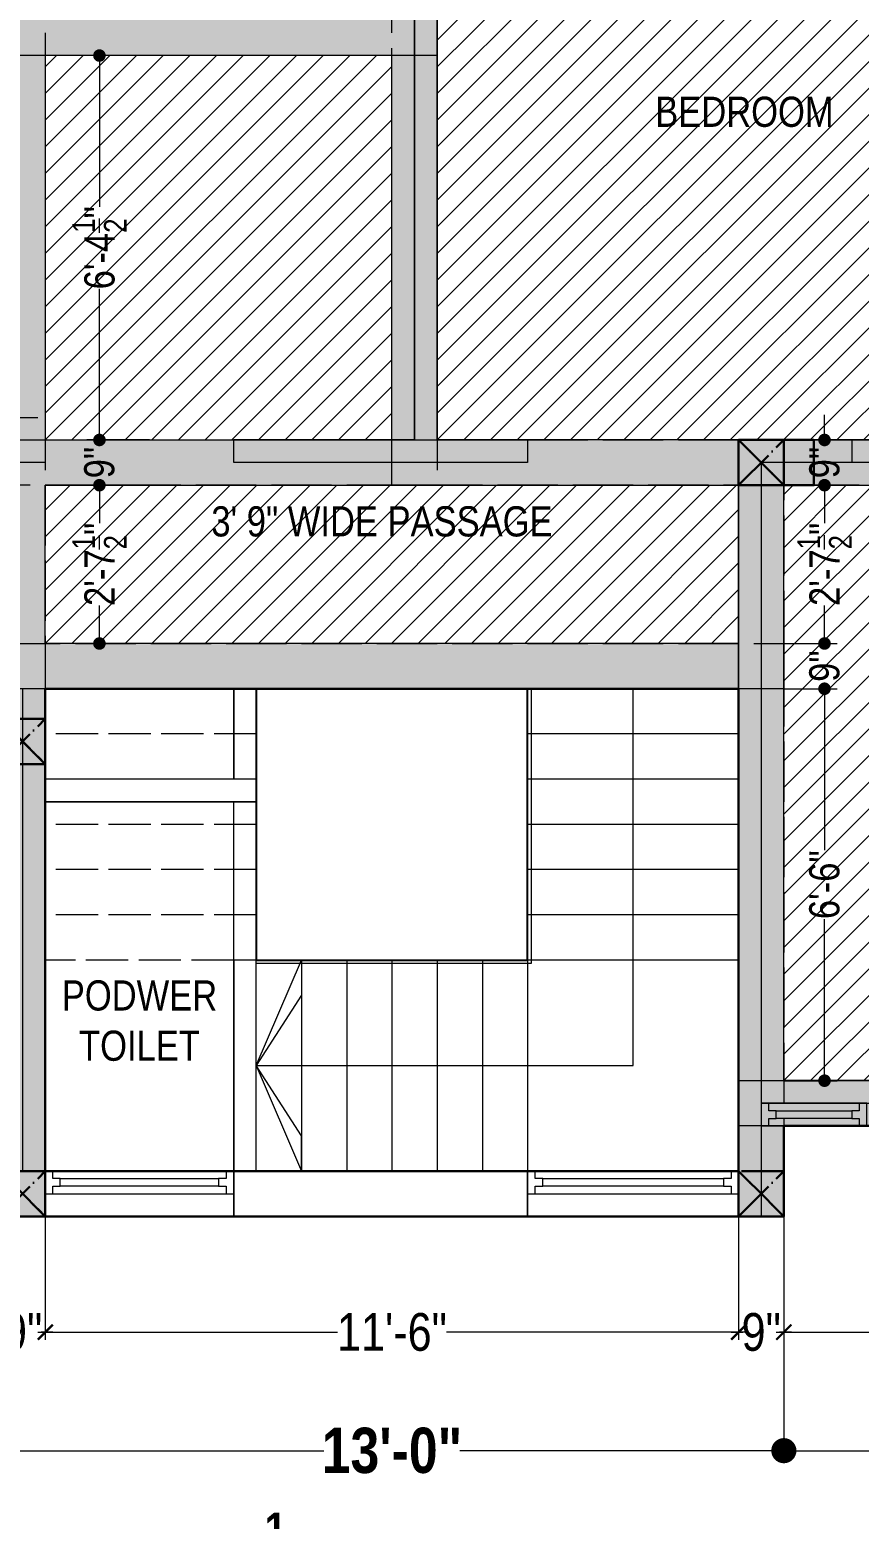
# Model space of a CAD drawing. Header units: millimetres. Extents: x 56222 to 3066687, y -650199 to -121287.
# Drawn here: x 152133.1 to 152298.2, y -174221.9 to -173925.6 of the extents above; entities that cross this region are included whole.
import ezdxf

# ---------------------------------------------------------------- set-up
doc = ezdxf.new("R2010")
doc.units = ezdxf.units.MM
doc.header["$MEASUREMENT"] = 0
doc.header["$PDMODE"] = 35
doc.linetypes.add('ACAD_ISO02W100', pattern=[15, 12, -3])
doc.linetypes.add('ACAD_ISO04W100', pattern=[30, 24, -3, 0, -3])
doc.layers.get('Defpoints').update_dxf_attribs({"color": 220})
for name, color, linetype, lineweight in [('COLUMN', 1, 'Continuous', 30), ('COLUMN ( CENTER MARK )_', 5, 'ACAD_ISO04W100', 30), ('GROUND FLOOR', 7, 'Continuous', 9), ('GROUND FLOOR  ( PLINE )', 251, 'Continuous', 30), ('GROUND FLOOR ( DW_RAIL )', 7, 'Continuous', 9), ('GROUND FLOOR ( STAIR )', 251, 'Continuous', 9), ('XX~SLAB ( BEAM )~ ( DIM )', 7, 'Continuous', 9), ('XX~SLAB ( BEAM )~ ( HATCH )', 1, 'Continuous', 9), ('XX~SLAB ( HATCH )', 7, 'Continuous', 9), ('XX~STR BEAM', 5, 'ACAD_ISO02W100', 9)]:
    doc.layers.add(name, color=color, linetype=linetype, lineweight=lineweight)
doc.layers.add('GROUND FLOOR  ( Text )', color=251, linetype='Continuous')
doc.layers.add('XX~SLAB ( HATCH )~ PLINE', color=251, linetype='Continuous', lineweight=9, plot=False)
doc.layers.add('XX~SLAB ( PLINE )', color=251, linetype='Continuous', plot=False)
doc.styles.add('Cn BT~6', font='swissc.ttf', dxfattribs={"height": 6})
doc.styles.add("Cn_BT_0'-0", font='swissc.ttf')
doc.styles.add('Cn_BT_7½', font='swissc.ttf', dxfattribs={"height": 7.5})
doc.styles.add('Cn_BT_9 ( BOLD )', font='swisscb.ttf', dxfattribs={"height": 9})
doc.dimstyles.new('Cn BT~6', dxfattribs={"dimtxt": 0.18, "dimasz": 2.5, "dimexe": 2.5, "dimexo": 0, "dimgap": 0.09, "dimtad": 0, "dimdec": 3, "dimzin": 3, "dimdsep": 46, "dimlunit": 4, "dimtxsty": 'Cn BT~6', "dimblk": 'DOT', "dimcen": 0.09, "dimdle": 2, "dimclrd": 250, "dimclre": 250, "dimclrt": 5, "dimadec": 0, "dimazin": 0, "dimtfac": 0.75, "dimtdec": 3, "dimtofl": 0, "dimtmove": 0, "dimatfit": 3, "dimfxl": 1, "dimtolj": 1, "dimtzin": 0, "dimlwd": 15, "dimlwe": 15, "dimarcsym": 0})
doc.dimstyles.new('Cn_BT_7½', dxfattribs={"dimtxt": 9, "dimasz": 3, "dimexe": 1.5, "dimexo": 0, "dimgap": 0.09, "dimtad": 0, "dimdec": 3, "dimzin": 3, "dimdsep": 46, "dimlunit": 4, "dimtxsty": 'Cn_BT_7½', "dimblk": 'ARCHTICK', "dimcen": 0.09, "dimdle": 1.5, "dimclrd": 251, "dimclre": 251, "dimclrt": 14, "dimadec": 0, "dimazin": 0, "dimtfac": 0.75, "dimtdec": 3, "dimtofl": 0, "dimtmove": 0, "dimatfit": 3, "dimfxl": 0, "dimtolj": 1, "dimtzin": 0, "dimlwd": 15, "dimlwe": 15, "dimarcsym": 0})
doc.dimstyles.new('Cn_BT_9 ( BOLD )', dxfattribs={"dimtxt": 9, "dimasz": 5, "dimexe": 1.5, "dimexo": 0, "dimgap": 0.09, "dimtad": 0, "dimzin": 3, "dimdsep": 46, "dimlunit": 4, "dimtxsty": 'Cn_BT_9 ( BOLD )', "dimblk": 'DOT', "dimcen": 0.09, "dimdle": 1.5, "dimclrd": 251, "dimclre": 251, "dimclrt": 5, "dimadec": 0, "dimazin": 0, "dimtfac": 0.75, "dimtofl": 0, "dimtmove": 0, "dimatfit": 3, "dimfxl": 0, "dimtolj": 1, "dimtzin": 0, "dimlwd": 15, "dimlwe": 15, "dimarcsym": 0})

# ---------------------------------------------------------------- blocks, each defined once
blk = doc.blocks.new('_ArchTick')
at = {"color": 0, "linetype": 'ByBlock', "const_width": 0.15}
blk.add_lwpolyline([(-0.5, -0.5), (0.5, 0.5)], dxfattribs=at)
blk = doc.blocks.new('*D143')
at = {"layer": 'Defpoints', "color": 0, "lineweight": 0, "transparency": 16777216}
for p in [(152136.21, -174161.68), (152127.21, -174173.68), (152136.21, -174184.73)]:
    blk.add_point(p, dxfattribs=at)
at = {"layer": 'XX~SLAB ( BEAM )~ ( DIM )', "color": 251, "lineweight": 15, "transparency": 16777216}
for p, q in [((152136.21, -174161.68), (152136.21, -174186.23)), ((152127.21, -174173.68), (152127.21, -174186.23)), ((152125.71, -174184.73), (152128.05, -174184.73)), ((152137.71, -174184.73), (152135.36, -174184.73))]:
    blk.add_line(p, q, dxfattribs=at)
at = {"layer": 'XX~SLAB ( BEAM )~ ( DIM )', "color": 251, "lineweight": 15, "transparency": 16777216, "xscale": 3, "yscale": 3, "zscale": 3, "rotation": 180}
blk.add_blockref('_ArchTick', (152127.21, -174184.73), dxfattribs=at)
at = {"layer": 'XX~SLAB ( BEAM )~ ( DIM )', "color": 251, "lineweight": 15, "transparency": 16777216, "xscale": 3, "yscale": 3, "zscale": 3}
blk.add_blockref('_ArchTick', (152136.21, -174184.73), dxfattribs=at)
at = {"layer": 'XX~SLAB ( BEAM )~ ( DIM )', "color": 14, "transparency": 16777216, "insert": (152131.71, -174184.73), "char_height": 7.5, "attachment_point": 5, "style": 'Cn_BT_7½'}
blk.add_mtext('\\A1;9"', dxfattribs=at)
blk = doc.blocks.new('*D142')
at = {"layer": 'Defpoints', "color": 0, "lineweight": 0, "transparency": 16777216}
for p in [(152136.21, -174161.68), (152274.21, -174161.68), (152274.21, -174184.73)]:
    blk.add_point(p, dxfattribs=at)
at = {"layer": 'XX~SLAB ( BEAM )~ ( DIM )', "color": 251, "lineweight": 15, "transparency": 16777216}
for p, q in [((152136.21, -174161.68), (152136.21, -174186.23)), ((152274.21, -174161.68), (152274.21, -174186.23)), ((152134.71, -174184.73), (152194.35, -174184.73)), ((152275.71, -174184.73), (152216.07, -174184.73))]:
    blk.add_line(p, q, dxfattribs=at)
at = {"layer": 'XX~SLAB ( BEAM )~ ( DIM )', "color": 251, "lineweight": 15, "transparency": 16777216, "xscale": 3, "yscale": 3, "zscale": 3, "rotation": 180}
blk.add_blockref('_ArchTick', (152136.21, -174184.73), dxfattribs=at)
at = {"layer": 'XX~SLAB ( BEAM )~ ( DIM )', "color": 251, "lineweight": 15, "transparency": 16777216, "xscale": 3, "yscale": 3, "zscale": 3}
blk.add_blockref('_ArchTick', (152274.21, -174184.73), dxfattribs=at)
at = {"layer": 'XX~SLAB ( BEAM )~ ( DIM )', "color": 14, "transparency": 16777216, "insert": (152205.21, -174184.73), "char_height": 7.5, "attachment_point": 5, "style": 'Cn_BT_7½'}
blk.add_mtext('\\A1;11\'-6"', dxfattribs=at)
blk = doc.blocks.new('*D141')
at = {"layer": 'Defpoints', "color": 0, "lineweight": 0, "transparency": 16777216}
for p in [(152274.21, -174161.68), (152283.21, -174161.68), (152283.21, -174184.73)]:
    blk.add_point(p, dxfattribs=at)
at = {"layer": 'XX~SLAB ( BEAM )~ ( DIM )', "color": 251, "lineweight": 15, "transparency": 16777216}
for p, q in [((152274.21, -174161.68), (152274.21, -174186.23)), ((152283.21, -174161.68), (152283.21, -174186.23)), ((152272.71, -174184.73), (152275.05, -174184.73)), ((152284.71, -174184.73), (152282.36, -174184.73))]:
    blk.add_line(p, q, dxfattribs=at)
at = {"layer": 'XX~SLAB ( BEAM )~ ( DIM )', "color": 251, "lineweight": 15, "transparency": 16777216, "xscale": 3, "yscale": 3, "zscale": 3, "rotation": 180}
blk.add_blockref('_ArchTick', (152274.21, -174184.73), dxfattribs=at)
at = {"layer": 'XX~SLAB ( BEAM )~ ( DIM )', "color": 251, "lineweight": 15, "transparency": 16777216, "xscale": 3, "yscale": 3, "zscale": 3}
blk.add_blockref('_ArchTick', (152283.21, -174184.73), dxfattribs=at)
at = {"layer": 'XX~SLAB ( BEAM )~ ( DIM )', "color": 14, "transparency": 16777216, "insert": (152278.71, -174184.73), "char_height": 7.5, "attachment_point": 5, "style": 'Cn_BT_7½'}
blk.add_mtext('\\A1;9"', dxfattribs=at)
blk = doc.blocks.new('*D140')
at = {"layer": 'Defpoints', "color": 0, "lineweight": 0, "transparency": 16777216}
for p in [(152283.21, -174161.68), (152364.21, -174161.68), (152364.21, -174184.73)]:
    blk.add_point(p, dxfattribs=at)
at = {"layer": 'XX~SLAB ( BEAM )~ ( DIM )', "color": 251, "lineweight": 15, "transparency": 16777216}
for p, q in [((152283.21, -174161.68), (152283.21, -174186.23)), ((152364.21, -174161.68), (152364.21, -174186.23)), ((152281.71, -174184.73), (152315.19, -174184.73)), ((152365.71, -174184.73), (152332.22, -174184.73))]:
    blk.add_line(p, q, dxfattribs=at)
at = {"layer": 'XX~SLAB ( BEAM )~ ( DIM )', "color": 251, "lineweight": 15, "transparency": 16777216, "xscale": 3, "yscale": 3, "zscale": 3, "rotation": 180}
blk.add_blockref('_ArchTick', (152283.21, -174184.73), dxfattribs=at)
at = {"layer": 'XX~SLAB ( BEAM )~ ( DIM )', "color": 251, "lineweight": 15, "transparency": 16777216, "xscale": 3, "yscale": 3, "zscale": 3}
blk.add_blockref('_ArchTick', (152364.21, -174184.73), dxfattribs=at)
at = {"layer": 'XX~SLAB ( BEAM )~ ( DIM )', "color": 14, "transparency": 16777216, "insert": (152323.71, -174184.73), "char_height": 7.5, "attachment_point": 5, "style": 'Cn_BT_7½'}
blk.add_mtext('\\A1;6\'-9"', dxfattribs=at)
blk = doc.blocks.new('_Dot')
at = {"color": 0, "linetype": 'ByBlock', "lineweight": -2}
blk.add_line((-0.5, 0), (-1, 0), dxfattribs=at)
at = {"color": 0, "linetype": 'ByBlock', "const_width": 0.5}
blk.add_lwpolyline([(-0.25, 0, 1), (0.25, 0, 1)], format="xyb", close=True, dxfattribs=at)
blk = doc.blocks.new('*D138')
at = {"layer": 'Defpoints', "color": 0, "lineweight": 0, "transparency": 16777216}
for p in [(152283.21, -174056.68), (152291.3, -174056.68), (152283.21, -174134.68)]:
    blk.add_point(p, dxfattribs=at)
at = {"layer": 'XX~SLAB ( BEAM )~ ( DIM )', "color": 250, "lineweight": 15, "transparency": 16777216}
for p, q in [((152283.21, -174056.68), (152293.8, -174056.68)), ((152291.3, -174059.18), (152291.3, -174088.84)), ((152291.3, -174132.18), (152291.3, -174102.51)), ((152283.21, -174134.68), (152293.8, -174134.68))]:
    blk.add_line(p, q, dxfattribs=at)
at = {"layer": 'XX~SLAB ( BEAM )~ ( DIM )', "color": 250, "lineweight": 15, "transparency": 16777216, "xscale": 2.5, "yscale": 2.5, "zscale": 2.5}
for p, rotation in [((152291.3, -174056.68), 90), ((152291.3, -174134.68), 270)]:
    blk.add_blockref('_Dot', p, dxfattribs=dict(at, rotation=rotation))
at = {"layer": 'XX~SLAB ( BEAM )~ ( DIM )', "color": 5, "transparency": 16777216, "insert": (152291.3, -174095.68), "char_height": 6, "attachment_point": 5, "rotation": 90, "style": 'Cn BT~6'}
blk.add_mtext('\\A1;6\'-6"', dxfattribs=at)
blk = doc.blocks.new('*D137')
at = {"layer": 'Defpoints', "color": 0, "lineweight": 0, "transparency": 16777216}
for p in [(152283.21, -174047.68), (152291.3, -174047.68), (152283.21, -174056.68)]:
    blk.add_point(p, dxfattribs=at)
at = {"layer": 'XX~SLAB ( BEAM )~ ( DIM )', "color": 250, "lineweight": 15, "transparency": 16777216}
for p, q in [((152291.3, -174045.18), (152291.3, -174042.68)), ((152283.21, -174047.68), (152293.8, -174047.68)), ((152283.21, -174056.68), (152293.8, -174056.68)), ((152291.3, -174059.18), (152291.3, -174061.68))]:
    blk.add_line(p, q, dxfattribs=at)
at = {"layer": 'XX~SLAB ( BEAM )~ ( DIM )', "color": 250, "lineweight": 15, "transparency": 16777216, "xscale": 2.5, "yscale": 2.5, "zscale": 2.5}
for p, rotation in [((152291.3, -174047.68), 270), ((152291.3, -174056.68), 90)]:
    blk.add_blockref('_Dot', p, dxfattribs=dict(at, rotation=rotation))
at = {"layer": 'XX~SLAB ( BEAM )~ ( DIM )', "color": 5, "transparency": 16777216, "insert": (152291.3, -174052.18), "char_height": 6, "attachment_point": 5, "rotation": 90, "style": 'Cn BT~6'}
blk.add_mtext('\\A1;9"', dxfattribs=at)
blk = doc.blocks.new('*D136')
at = {"layer": 'Defpoints', "color": 0, "lineweight": 0, "transparency": 16777216}
for p in [(152289.21, -174016.18), (152291.3, -174016.18), (152283.21, -174047.68)]:
    blk.add_point(p, dxfattribs=at)
at = {"layer": 'XX~SLAB ( BEAM )~ ( DIM )', "color": 250, "lineweight": 15, "transparency": 16777216}
for p, q in [((152289.21, -174016.18), (152293.8, -174016.18)), ((152291.3, -174018.68), (152291.3, -174023.76)), ((152291.3, -174045.18), (152291.3, -174040.09)), ((152283.21, -174047.68), (152293.8, -174047.68))]:
    blk.add_line(p, q, dxfattribs=at)
at = {"layer": 'XX~SLAB ( BEAM )~ ( DIM )', "color": 250, "lineweight": 15, "transparency": 16777216, "xscale": 2.5, "yscale": 2.5, "zscale": 2.5}
for p, rotation in [((152291.3, -174016.18), 90), ((152291.3, -174047.68), 270)]:
    blk.add_blockref('_Dot', p, dxfattribs=dict(at, rotation=rotation))
at = {"layer": 'XX~SLAB ( BEAM )~ ( DIM )', "color": 5, "transparency": 16777216, "insert": (152291.3, -174031.93), "char_height": 6, "attachment_point": 5, "rotation": 90, "style": 'Cn BT~6'}
blk.add_mtext('\\A1;2\'-7{\\H0.75x;\\S1/2;}"', dxfattribs=at)
blk = doc.blocks.new('*D135')
at = {"layer": 'Defpoints', "color": 0, "lineweight": 0, "transparency": 16777216}
for p in [(152289.21, -174007.18), (152291.3, -174007.18), (152289.21, -174016.18)]:
    blk.add_point(p, dxfattribs=at)
at = {"layer": 'XX~SLAB ( BEAM )~ ( DIM )', "color": 250, "lineweight": 15, "transparency": 16777216}
for p, q in [((152291.3, -174004.68), (152291.3, -174002.18)), ((152289.21, -174007.18), (152293.8, -174007.18)), ((152289.21, -174016.18), (152293.8, -174016.18)), ((152291.3, -174018.68), (152291.3, -174021.18))]:
    blk.add_line(p, q, dxfattribs=at)
at = {"layer": 'XX~SLAB ( BEAM )~ ( DIM )', "color": 250, "lineweight": 15, "transparency": 16777216, "xscale": 2.5, "yscale": 2.5, "zscale": 2.5}
for p, rotation in [((152291.3, -174007.18), 270), ((152291.3, -174016.18), 90)]:
    blk.add_blockref('_Dot', p, dxfattribs=dict(at, rotation=rotation))
at = {"layer": 'XX~SLAB ( BEAM )~ ( DIM )', "color": 5, "transparency": 16777216, "insert": (152291.3, -174011.68), "char_height": 6, "attachment_point": 5, "rotation": 90, "style": 'Cn BT~6'}
blk.add_mtext('\\A1;9"', dxfattribs=at)
blk = doc.blocks.new('*D134')
at = {"layer": 'Defpoints', "color": 0, "lineweight": 0, "transparency": 16777216}
for p in [(152156.96, -173930.68), (152146.99, -174007.18), (152156.96, -174007.18)]:
    blk.add_point(p, dxfattribs=at)
at = {"layer": 'XX~SLAB ( BEAM )~ ( DIM )', "color": 250, "lineweight": 15, "transparency": 16777216}
for p, q in [((152156.96, -173930.68), (152144.49, -173930.68)), ((152146.99, -173933.18), (152146.99, -173960.76)), ((152146.99, -174004.68), (152146.99, -173977.1)), ((152156.96, -174007.18), (152144.49, -174007.18))]:
    blk.add_line(p, q, dxfattribs=at)
at = {"layer": 'XX~SLAB ( BEAM )~ ( DIM )', "color": 250, "lineweight": 15, "transparency": 16777216, "xscale": 2.5, "yscale": 2.5, "zscale": 2.5}
for p, rotation in [((152146.99, -173930.68), 90), ((152146.99, -174007.18), 270)]:
    blk.add_blockref('_Dot', p, dxfattribs=dict(at, rotation=rotation))
at = {"layer": 'XX~SLAB ( BEAM )~ ( DIM )', "color": 5, "transparency": 16777216, "insert": (152146.99, -173968.93), "char_height": 6, "attachment_point": 5, "rotation": 90, "style": 'Cn BT~6'}
blk.add_mtext('\\A1;6\'-4{\\H0.75x;\\S1/2;}"', dxfattribs=at)
blk = doc.blocks.new('*D133')
at = {"layer": 'Defpoints', "color": 0, "lineweight": 0, "transparency": 16777216}
for p in [(152156.96, -174007.18), (152146.99, -174016.18), (152156.96, -174016.18)]:
    blk.add_point(p, dxfattribs=at)
at = {"layer": 'XX~SLAB ( BEAM )~ ( DIM )', "color": 250, "lineweight": 15, "transparency": 16777216}
for p, q in [((152146.99, -174004.68), (152146.99, -174002.18)), ((152156.96, -174007.18), (152144.49, -174007.18)), ((152156.96, -174016.18), (152144.49, -174016.18)), ((152146.99, -174018.68), (152146.99, -174021.18))]:
    blk.add_line(p, q, dxfattribs=at)
at = {"layer": 'XX~SLAB ( BEAM )~ ( DIM )', "color": 250, "lineweight": 15, "transparency": 16777216, "xscale": 2.5, "yscale": 2.5, "zscale": 2.5}
for p, rotation in [((152146.99, -174007.18), 270), ((152146.99, -174016.18), 90)]:
    blk.add_blockref('_Dot', p, dxfattribs=dict(at, rotation=rotation))
at = {"layer": 'XX~SLAB ( BEAM )~ ( DIM )', "color": 5, "transparency": 16777216, "insert": (152146.99, -174011.68), "char_height": 6, "attachment_point": 5, "rotation": 90, "style": 'Cn BT~6'}
blk.add_mtext('\\A1;9"', dxfattribs=at)
blk = doc.blocks.new('*D132')
at = {"layer": 'Defpoints', "color": 0, "lineweight": 0, "transparency": 16777216}
for p in [(152156.96, -174016.18), (152146.99, -174047.68), (152156.96, -174047.68)]:
    blk.add_point(p, dxfattribs=at)
at = {"layer": 'XX~SLAB ( BEAM )~ ( DIM )', "color": 250, "lineweight": 15, "transparency": 16777216}
for p, q in [((152156.96, -174016.18), (152144.49, -174016.18)), ((152146.99, -174018.68), (152146.99, -174023.76)), ((152146.99, -174045.18), (152146.99, -174040.09)), ((152156.96, -174047.68), (152144.49, -174047.68))]:
    blk.add_line(p, q, dxfattribs=at)
at = {"layer": 'XX~SLAB ( BEAM )~ ( DIM )', "color": 250, "lineweight": 15, "transparency": 16777216, "xscale": 2.5, "yscale": 2.5, "zscale": 2.5}
for p, rotation in [((152146.99, -174016.18), 90), ((152146.99, -174047.68), 270)]:
    blk.add_blockref('_Dot', p, dxfattribs=dict(at, rotation=rotation))
at = {"layer": 'XX~SLAB ( BEAM )~ ( DIM )', "color": 5, "transparency": 16777216, "insert": (152146.99, -174031.93), "char_height": 6, "attachment_point": 5, "rotation": 90, "style": 'Cn BT~6'}
blk.add_mtext('\\A1;2\'-7{\\H0.75x;\\S1/2;}"', dxfattribs=at)
blk = doc.blocks.new('*D119')
at = {"layer": 'Defpoints', "color": 0, "lineweight": 0, "transparency": 16777216}
for p in [(152283.21, -174161.68), (152127.21, -174173.68), (152283.21, -174208.31)]:
    blk.add_point(p, dxfattribs=at)
at = {"layer": 'XX~SLAB ( BEAM )~ ( DIM )', "color": 251, "lineweight": 15, "transparency": 16777216}
for p, q in [((152283.21, -174161.68), (152283.21, -174209.81)), ((152127.21, -174173.68), (152127.21, -174209.81)), ((152132.21, -174208.31), (152191.67, -174208.31)), ((152278.21, -174208.31), (152218.75, -174208.31))]:
    blk.add_line(p, q, dxfattribs=at)
at = {"layer": 'XX~SLAB ( BEAM )~ ( DIM )', "color": 251, "lineweight": 15, "transparency": 16777216, "xscale": 5, "yscale": 5, "zscale": 5, "rotation": 180}
blk.add_blockref('_Dot', (152127.21, -174208.31), dxfattribs=at)
at = {"layer": 'XX~SLAB ( BEAM )~ ( DIM )', "color": 251, "lineweight": 15, "transparency": 16777216, "xscale": 5, "yscale": 5, "zscale": 5}
blk.add_blockref('_Dot', (152283.21, -174208.31), dxfattribs=at)
at = {"layer": 'XX~SLAB ( BEAM )~ ( DIM )', "color": 5, "transparency": 16777216, "insert": (152205.21, -174208.31), "char_height": 9, "attachment_point": 5, "style": 'Cn_BT_9 ( BOLD )'}
blk.add_mtext('\\A1;13\'-0"', dxfattribs=at)
blk = doc.blocks.new('*D118')
at = {"layer": 'Defpoints', "color": 0, "lineweight": 0, "transparency": 16777216}
for p in [(152283.21, -174161.68), (152364.21, -174161.68), (152364.21, -174208.31)]:
    blk.add_point(p, dxfattribs=at)
at = {"layer": 'XX~SLAB ( BEAM )~ ( DIM )', "color": 251, "lineweight": 15, "transparency": 16777216}
for p, q in [((152283.21, -174161.68), (152283.21, -174209.81)), ((152364.21, -174161.68), (152364.21, -174209.81)), ((152288.21, -174208.31), (152313.15, -174208.31)), ((152359.21, -174208.31), (152334.26, -174208.31))]:
    blk.add_line(p, q, dxfattribs=at)
at = {"layer": 'XX~SLAB ( BEAM )~ ( DIM )', "color": 251, "lineweight": 15, "transparency": 16777216, "xscale": 5, "yscale": 5, "zscale": 5, "rotation": 180}
blk.add_blockref('_Dot', (152283.21, -174208.31), dxfattribs=at)
at = {"layer": 'XX~SLAB ( BEAM )~ ( DIM )', "color": 251, "lineweight": 15, "transparency": 16777216, "xscale": 5, "yscale": 5, "zscale": 5}
blk.add_blockref('_Dot', (152364.21, -174208.31), dxfattribs=at)
at = {"layer": 'XX~SLAB ( BEAM )~ ( DIM )', "color": 5, "transparency": 16777216, "insert": (152323.71, -174208.31), "char_height": 9, "attachment_point": 5, "style": 'Cn_BT_9 ( BOLD )'}
blk.add_mtext('\\A1;6\'-9"', dxfattribs=at)
blk = doc.blocks.new('*D116')
at = {"layer": 'Defpoints', "color": 0, "lineweight": 0, "transparency": 16777216}
for p in [(151972.71, -174173.68), (152373.21, -174173.68), (152373.21, -174228.73)]:
    blk.add_point(p, dxfattribs=at)
at = {"layer": 'XX~SLAB ( BEAM )~ ( DIM )', "color": 251, "lineweight": 15, "transparency": 16777216}
for p, q in [((151972.71, -174173.68), (151972.71, -174230.23)), ((152373.21, -174173.68), (152373.21, -174230.23)), ((151977.71, -174228.73), (152157.32, -174228.73)), ((152368.21, -174228.73), (152188.6, -174228.73))]:
    blk.add_line(p, q, dxfattribs=at)
at = {"layer": 'XX~SLAB ( BEAM )~ ( DIM )', "color": 251, "lineweight": 15, "transparency": 16777216, "xscale": 5, "yscale": 5, "zscale": 5, "rotation": 180}
blk.add_blockref('_Dot', (151972.71, -174228.73), dxfattribs=at)
at = {"layer": 'XX~SLAB ( BEAM )~ ( DIM )', "color": 251, "lineweight": 15, "transparency": 16777216, "xscale": 5, "yscale": 5, "zscale": 5}
blk.add_blockref('_Dot', (152373.21, -174228.73), dxfattribs=at)
at = {"layer": 'XX~SLAB ( BEAM )~ ( DIM )', "color": 5, "transparency": 16777216, "insert": (152172.96, -174228.73), "char_height": 9, "attachment_point": 5, "style": 'Cn_BT_9 ( BOLD )'}
blk.add_mtext('\\A1;33\'-4{\\H0.75x;\\S1/2;}"', dxfattribs=at)
blk = doc.blocks.new('*D115')
at = {"layer": 'Defpoints', "color": 0, "lineweight": 0, "transparency": 16777216}
for p in [(151968.21, -174173.68), (152373.21, -174173.68), (152373.21, -174251.4)]:
    blk.add_point(p, dxfattribs=at)
at = {"layer": 'XX~SLAB ( BEAM )~ ( DIM )', "color": 251, "lineweight": 15, "transparency": 16777216}
for p, q in [((151968.21, -174173.68), (151968.21, -174252.9)), ((152373.21, -174173.68), (152373.21, -174252.9)), ((151973.21, -174251.4), (152157.14, -174251.4)), ((152368.21, -174251.4), (152184.28, -174251.4))]:
    blk.add_line(p, q, dxfattribs=at)
at = {"layer": 'XX~SLAB ( BEAM )~ ( DIM )', "color": 251, "lineweight": 15, "transparency": 16777216, "xscale": 5, "yscale": 5, "zscale": 5, "rotation": 180}
blk.add_blockref('_Dot', (151968.21, -174251.4), dxfattribs=at)
at = {"layer": 'XX~SLAB ( BEAM )~ ( DIM )', "color": 251, "lineweight": 15, "transparency": 16777216, "xscale": 5, "yscale": 5, "zscale": 5}
blk.add_blockref('_Dot', (152373.21, -174251.4), dxfattribs=at)
at = {"layer": 'XX~SLAB ( BEAM )~ ( DIM )', "color": 5, "transparency": 16777216, "insert": (152170.71, -174251.4), "char_height": 9, "attachment_point": 5, "style": 'Cn_BT_9 ( BOLD )'}
blk.add_mtext('\\A1;33\'-9"', dxfattribs=at)

msp = doc.modelspace()

# ---------------------------------------------------------------- hatches: boundary and pattern name
at = {"layer": 'XX~SLAB ( BEAM )~ ( HATCH )'}
h = msp.add_hatch(dxfattribs=at)
h.set_pattern_fill('AR-CONC', color=256, style=0)
h.set_pattern_definition([(50, (151968.207, -174173.6764), (7.1726, -0.62752), [0.75, -8.25]), (355, (151968.207, -174173.676), (-1.38751, 7.52192), [0.6, -6.6]), (100.4514, (151968.805, -174173.7287), (5.78509, 6.8944), [0.6374, -7.01142]), (46.1842, (151968.207, -174171.676), (10.67241, -1.65519), [1.125, -12.375]), (96.6356, (151969.096, -174171.814), (9.34663, 9.74118), [0.9561, -10.51713]), (351.1842, (151968.207, -174171.676), (9.34662, 9.74119), [0.9, -9.9]), (21, (151969.207, -174172.1764), (5.96907, -4.02619), [0.75, -8.25]), (326, (151969.207, -174172.176), (2.43315, 7.2515), [0.6, -6.6]), (71.4514, (151969.7045, -174172.512), (8.40223, 3.225305), [0.6374, -7.01142]), (37.5, (151968.207, -174173.6764), (0.121599, 3.328939), [0, -6.52, 0, -6.7, 0, -6.625]), (7.5, (151968.207, -174173.6764), (2.630695, 3.944117), [0, -3.82, 0, -6.37, 0, -2.525]), (327.5, (151965.977, -174173.6764), (5.338224, -0.225549), [0, -2.5, 0, -7.8, 0, -10.35]), (317.5, (151964.977, -174173.6764), (5.83186, 1.00105), [0, -3.25, 0, -5.18, 0, -7.35])])
h.paths.add_polyline_path([(151968.2071, -173851.1764), (152373.2071, -173851.1764), (152373.2067, -174161.6764), (152364.2071, -174161.6764), (152364.2071, -174143.6764), (152283.2071, -174143.6764), (152283.2071, -174161.6764), (152127.2071, -174161.6764), (152127.2071, -174173.6764), (151968.2071, -174173.6764)])
h.paths.add_polyline_path([(152127.2071, -174173.6764), (151981.7071, -174173.6764), (151981.7071, -174161.6764), (152127.2071, -174161.6764)], flags=17)
h.paths.add_polyline_path([(151972.7071, -174173.6764), (151968.2071, -174173.6764), (151968.2071, -173851.1764), (151972.7071, -173851.1764)], flags=17)
h.paths.add_polyline_path([(151981.7071, -174002.6764), (152127.2071, -174002.6764), (152127.2071, -173930.6764), (151981.7071, -173930.6764)], flags=16)
h.paths.add_polyline_path([(151981.7071, -173878.1764), (152127.2071, -173878.1764), (152127.2071, -173921.6764), (151981.7071, -173921.6764)], flags=16)
h.paths.add_polyline_path([(151981.7071, -173855.6764), (152127.2071, -173855.6764), (152127.2071, -173869.1764), (151981.7071, -173869.1764)], flags=16)
h.paths.add_polyline_path([(152136.2071, -173855.6764), (152205.2071, -173855.6764), (152205.2071, -173869.1764), (152136.2071, -173869.1764)], flags=16)
h.paths.add_polyline_path([(152136.2071, -173878.1764), (152205.2071, -173878.1764), (152205.2071, -173921.6764), (152136.2071, -173921.6764)], flags=16)
h.paths.add_polyline_path([(152214.2071, -173878.1764), (152364.2071, -173878.1764), (152364.2071, -174007.1764), (152214.2071, -174007.1764)], flags=16)
h.paths.add_polyline_path([(152136.2071, -174007.1764), (152205.2071, -174007.1764), (152205.2071, -173930.6764), (152136.2071, -173930.6764)], flags=16)
h.paths.add_polyline_path([(152214.2071, -173855.6764), (152364.2071, -173855.6764), (152364.2071, -173869.1764), (152214.2071, -173869.1764)], flags=16)
h.paths.add_polyline_path([(152283.2071, -174016.1764), (152364.2071, -174016.1764), (152364.2071, -174134.6764), (152283.2071, -174134.6764)], flags=16)
h.paths.add_polyline_path([(152136.2071, -174016.1764), (152274.2071, -174016.1764), (152274.2071, -174047.6764), (152136.2071, -174047.6764)], flags=16)
h.paths.add_polyline_path([(152136.2071, -174056.6764), (152274.2071, -174056.6764), (152274.2071, -174161.6764), (152136.2071, -174161.6764)], flags=16)
h.paths.add_polyline_path([(151981.7071, -174152.6764), (152127.2071, -174152.6764), (152127.2071, -174011.6764), (151981.7071, -174011.6764)], flags=16)
at = {"layer": 'XX~SLAB ( HATCH )'}
h = msp.add_hatch(dxfattribs=at)
h.set_pattern_fill('ANSI31', color=256, scale=30, style=0)
h.set_pattern_definition([(45, (152214.207, -174007.1764), (-2.65165, 2.65165), [])])
h.paths.add_polyline_path([(152214.2071, -173878.1764), (152364.2071, -173878.1764), (152364.2071, -174007.1764), (152214.2071, -174007.1764)])
h = msp.add_hatch(dxfattribs=at)
h.set_pattern_fill('ANSI31', color=256, scale=30, style=0)
h.set_pattern_definition([(45, (152136.207, -174007.1764), (-2.65165, 2.65165), [])])
h.paths.add_polyline_path([(152136.2071, -174007.1764), (152205.2071, -174007.1764), (152205.2071, -173930.6764), (152136.2071, -173930.6764)])
h = msp.add_hatch(dxfattribs=at)
h.set_pattern_fill('ANSI31', color=256, scale=30, style=0)
h.set_pattern_definition([(45, (152136.207, -174047.6764), (-2.65165, 2.65165), [])])
h.paths.add_polyline_path([(152136.2071, -174016.1764), (152274.2071, -174016.1764), (152274.2071, -174047.6764), (152136.2071, -174047.6764)])
h = msp.add_hatch(dxfattribs=at)
h.set_pattern_fill('ANSI31', color=256, scale=30, style=0)
h.set_pattern_definition([(45, (152283.207, -174134.6764), (-2.65165, 2.65165), [])])
h.paths.add_polyline_path([(152283.2071, -174016.1764), (152364.2071, -174016.1764), (152364.2071, -174134.6764), (152283.2071, -174134.6764)])

# ---------------------------------------------------------------- linework, layer by layer
at = {"layer": 'COLUMN'}
msp.add_lwpolyline([(152289.2071, -174007.1764), (152289.2071, -174016.1764), (152274.2071, -174016.1764), (152274.2071, -174007.1764)], close=True, dxfattribs=at)
at = {"layer": 'COLUMN ( CENTER MARK )_', "ltscale": 0.35}
for points in [[(152283.2071, -174007.1764), (152283.2071, -174016.1764), (152274.2071, -174016.1764), (152283.2071, -174007.1764), (152274.2071, -174007.1764), (152283.2071, -174016.1764), (152274.2071, -174007.1764), (152274.2071, -174016.1764), (152283.2071, -174016.1764)], [(152136.2071, -174062.6764), (152136.2071, -174071.6764), (152127.2071, -174071.6764), (152136.2071, -174062.6764), (152127.2071, -174062.6764), (152136.2071, -174071.6764), (152127.2071, -174062.6764), (152127.2071, -174071.6764), (152136.2071, -174071.6764)], [(152136.2071, -174152.6764), (152136.2071, -174161.6764), (152127.2071, -174161.6764), (152136.2071, -174152.6764), (152127.2071, -174152.6764), (152136.2071, -174161.6764), (152127.2071, -174152.6764), (152127.2071, -174161.6764), (152136.2071, -174161.6764)], [(152283.2071, -174152.6764), (152283.2071, -174161.6764), (152274.2071, -174161.6764), (152283.2071, -174152.6764), (152274.2071, -174152.6764), (152283.2071, -174161.6764), (152274.2071, -174152.6764), (152274.2071, -174161.6764), (152283.2071, -174161.6764)]]:
    msp.add_lwpolyline(points, close=True, dxfattribs=at)
at = {"layer": 'GROUND FLOOR'}
for p, q in [((152209.7071, -173878.1764), (152209.7071, -174007.1764)), ((152214.2071, -173878.1764), (152214.2071, -174007.1764)), ((152209.7071, -174007.1764), (152173.7071, -174007.1764)), ((152173.7071, -174011.6764), (152173.7071, -174007.1764)), ((152214.2071, -174007.1764), (152232.2071, -174007.1764)), ((152232.2071, -174007.1764), (152232.2071, -174011.6764)), ((152274.2071, -174007.1764), (152274.2071, -174161.6764)), ((152296.7071, -174007.1764), (152274.2071, -174007.1764)), ((152296.7071, -174007.1764), (152296.7071, -174011.6764)), ((152232.2071, -174011.6764), (152173.7071, -174011.6764)), ((152278.7071, -174011.6764), (152278.7071, -174161.6764)), ((152364.2071, -174011.6764), (152278.7071, -174011.6764)), ((152173.7071, -174074.6764), (152173.7071, -174056.6764)), ((152178.2071, -174079.1764), (152178.2071, -174056.6764)), ((152173.7071, -174161.6764), (152173.7071, -174079.1764)), ((152178.2071, -174152.6764), (152178.2071, -174110.6764)), ((152278.7071, -174139.1764), (152364.2071, -174139.1764)), ((152278.7071, -174143.6764), (152364.2071, -174143.6764)), ((152274.2071, -174152.6764), (152136.2071, -174152.6764)), ((152232.2071, -174152.6764), (152232.2071, -174161.6764)), ((152283.2071, -174161.6764), (151972.7071, -174161.6764))]:
    msp.add_line(p, q, dxfattribs=at)
at = {"layer": 'GROUND FLOOR', "color": 5}
msp.add_line((152178.2071, -174079.1764), (152136.2071, -174079.1764), dxfattribs=at)
at = {"layer": 'GROUND FLOOR'}
msp.add_lwpolyline([(152232.2071, -174056.6764), (152232.2071, -174110.6764), (152178.2071, -174110.6764)], dxfattribs=at)
at = {"layer": 'GROUND FLOOR  ( PLINE )', "lineweight": 9}
for points in [[(152083.7071, -173869.1764), (152262.2071, -173869.1764), (152262.2071, -173878.1764), (152214.2071, -173878.1764), (152214.2071, -174007.1764), (152232.2071, -174007.1764), (152232.2071, -174011.6764), (152173.7071, -174011.6764), (152173.7071, -174007.1764), (152209.7071, -174007.1764), (152209.7071, -173878.1764), (152083.7071, -173878.1764)], [(152274.2071, -174007.1764), (152296.7071, -174007.1764), (152296.7071, -174011.6764), (152278.7071, -174011.6764), (152278.7071, -174161.6764), (152274.2071, -174161.6764)], [(152136.2071, -174079.1764), (152178.2071, -174079.1764), (152178.2071, -174056.6764), (152173.7071, -174056.6764), (152173.7071, -174074.6764), (152136.2071, -174074.6764), (152136.2071, -174056.6764), (152131.7071, -174056.6764), (152131.7071, -174152.6764), (152104.7071, -174152.6764), (152104.7071, -174161.6764), (152136.2071, -174161.6764)], [(152232.2071, -174152.6764), (152178.2071, -174152.6764), (152178.2071, -174110.6764), (152173.7071, -174110.6764), (152173.7071, -174161.6764), (152232.2071, -174161.6764)]]:
    msp.add_lwpolyline(points, close=True, dxfattribs=at)
at = {"layer": 'GROUND FLOOR ( DW_RAIL )'}
for points in [[(152299.7071, -174139.1764), (152298.2071, -174139.1764), (152298.2071, -174140.6764), (152296.7071, -174140.6764), (152296.7071, -174142.1764), (152281.7071, -174142.1764), (152281.7071, -174140.6764), (152280.2071, -174140.6764), (152280.2071, -174139.1764), (152278.7071, -174139.1764), (152278.7071, -174143.6764), (152280.2071, -174143.6764), (152280.2071, -174142.1764), (152281.7071, -174142.1764), (152281.7071, -174140.6764), (152296.7071, -174140.6764), (152296.7071, -174142.1764), (152298.2071, -174142.1764), (152298.2071, -174143.6764), (152299.7071, -174143.6764), (152299.7071, -174139.1764), (152278.7071, -174139.1764), (152278.7071, -174143.6764), (152299.7071, -174143.6764)], [(152173.7071, -174152.6764), (152172.2071, -174152.6764), (152172.2071, -174154.1764), (152170.7071, -174154.1764), (152170.7071, -174155.6764), (152139.2071, -174155.6764), (152139.2071, -174154.1764), (152137.7071, -174154.1764), (152137.7071, -174152.6764), (152136.2071, -174152.6764), (152136.2071, -174157.1764), (152137.7071, -174157.1764), (152137.7071, -174155.6764), (152139.2071, -174155.6764), (152139.2071, -174154.1764), (152170.7071, -174154.1764), (152170.7071, -174155.6764), (152172.2071, -174155.6764), (152172.2071, -174157.1764), (152173.7071, -174157.1764), (152173.7071, -174152.6764), (152136.2071, -174152.6764), (152136.2071, -174157.1764), (152173.7071, -174157.1764)], [(152274.2071, -174152.6764), (152272.7071, -174152.6764), (152272.7071, -174154.1764), (152271.2071, -174154.1764), (152271.2071, -174155.6764), (152235.2071, -174155.6764), (152235.2071, -174154.1764), (152233.7071, -174154.1764), (152233.7071, -174152.6764), (152232.2071, -174152.6764), (152232.2071, -174157.1764), (152233.7071, -174157.1764), (152233.7071, -174155.6764), (152235.2071, -174155.6764), (152235.2071, -174154.1764), (152271.2071, -174154.1764), (152271.2071, -174155.6764), (152272.7071, -174155.6764), (152272.7071, -174157.1764), (152274.2071, -174157.1764), (152274.2071, -174152.6764), (152232.2071, -174152.6764), (152232.2071, -174157.1764), (152274.2071, -174157.1764)]]:
    msp.add_lwpolyline(points, close=True, dxfattribs=at)
at = {"layer": 'GROUND FLOOR ( STAIR )', "color": 5, "linetype": 'ACAD_ISO02W100', "ltscale": 0.7}
for p, q in [((152178.2071, -174056.6764), (152136.2071, -174056.6764)), ((152178.2071, -174065.6764), (152136.2071, -174065.6764)), ((152178.2071, -174074.6764), (152136.2071, -174074.6764)), ((152178.2071, -174079.1764), (152178.2071, -174110.6764)), ((152178.2071, -174083.6764), (152136.2071, -174083.6764)), ((152178.2071, -174092.6764), (152136.2071, -174092.6764)), ((152178.2071, -174101.6764), (152136.2071, -174101.6764)), ((152173.7071, -174110.6764), (152136.2071, -174110.6764))]:
    msp.add_line(p, q, dxfattribs=at)
at = {"layer": 'GROUND FLOOR ( STAIR )'}
for p, q in [((152274.2071, -174056.6764), (152232.2071, -174056.6764)), ((152232.2071, -174056.6764), (152232.2071, -174152.6764)), ((152274.2071, -174065.6764), (152232.2071, -174065.6764)), ((152274.2071, -174074.6764), (152232.2071, -174074.6764)), ((152274.2071, -174083.6764), (152232.2071, -174083.6764)), ((152274.2071, -174092.6764), (152232.2071, -174092.6764)), ((152274.2071, -174101.6764), (152232.2071, -174101.6764)), ((152274.2071, -174110.6764), (152178.2071, -174110.6764)), ((152187.2071, -174110.6764), (152187.2071, -174152.6764)), ((152196.2071, -174110.6764), (152196.2071, -174152.6764)), ((152205.2071, -174110.6764), (152205.2071, -174152.6764)), ((152214.2071, -174110.6764), (152214.2071, -174152.6764)), ((152223.2071, -174110.6764), (152223.2071, -174152.6764))]:
    msp.add_line(p, q, dxfattribs=at)
msp.add_lwpolyline([(152178.2071, -174131.6764), (152187.2071, -174110.6764), (152187.2071, -174117.6764), (152178.2071, -174131.6764), (152187.2071, -174152.6764), (152187.2071, -174145.6764), (152178.2071, -174131.6764), (152253.2071, -174131.6764), (152253.2071, -174056.6764)], dxfattribs=at)
msp.add_lwpolyline([(152178.2071, -174110.6764), (152232.2071, -174110.6764), (152232.2071, -174056.6764), (152232.9071, -174056.6764), (152232.9071, -174111.3764), (152178.2071, -174111.3764)], close=True, dxfattribs=at)
at = {"layer": 'XX~SLAB ( HATCH )~ PLINE', "color": 0}
for points in [[(152214.2071, -173878.1764), (152364.2071, -173878.1764), (152364.2071, -174007.1764), (152214.2071, -174007.1764)], [(152136.2071, -174007.1764), (152205.2071, -174007.1764), (152205.2071, -173930.6764), (152136.2071, -173930.6764)], [(152136.2071, -174016.1764), (152274.2071, -174016.1764), (152274.2071, -174047.6764), (152136.2071, -174047.6764)], [(152283.2071, -174016.1764), (152364.2071, -174016.1764), (152364.2071, -174134.6764), (152283.2071, -174134.6764)]]:
    msp.add_lwpolyline(points, close=True, dxfattribs=at)
at = {"layer": 'XX~SLAB ( PLINE )', "color": 250, "lineweight": 30}
for points in [[(151968.2071, -173851.1764), (152373.2071, -173851.1764), (152373.2067, -174161.6764), (152364.2071, -174161.6764), (152364.2071, -174143.6764), (152283.2071, -174143.6764), (152283.2071, -174161.6764), (152127.2071, -174161.6764), (152127.2071, -174173.6764), (151968.2071, -174173.6764)], [(152136.2071, -174056.6764), (152274.2071, -174056.6764), (152274.2071, -174152.6764), (152136.2071, -174152.6764)], [(152136.2071, -174056.6764), (152274.2071, -174056.6764), (152274.2071, -174161.6764), (152136.2071, -174161.6764)], [(152136.2071, -174056.6764), (152274.2071, -174056.6764), (152274.2071, -174161.6764), (152136.2071, -174161.6764)]]:
    msp.add_lwpolyline(points, close=True, dxfattribs=at)
at = {"layer": 'XX~SLAB ( PLINE )'}
msp.add_lwpolyline([(152136.2071, -174056.6764), (152178.2071, -174056.6764), (152178.2071, -174110.6764), (152232.2071, -174110.6764), (152232.2071, -174056.6764), (152274.2071, -174056.6764), (152274.2071, -174152.6764), (152136.2071, -174152.6764)], close=True, dxfattribs=at)
at = {"layer": 'XX~STR BEAM', "color": 5}
for points in [[(152136.2071, -174161.6764), (152127.2071, -174161.6764), (152127.2071, -173851.1764), (152136.2071, -173851.1764)], [(152214.2071, -174016.1764), (152205.2071, -174016.1764), (152205.2071, -173851.1763), (152214.2071, -173851.1763)], [(151972.7071, -173930.6764), (151972.7071, -173921.6764), (152214.2071, -173921.6764), (152214.2071, -173930.6764)], [(151972.7071, -174011.6764), (151972.7071, -174002.6764), (152136.2071, -174002.6764), (152136.2071, -174011.6764)], [(152127.2071, -174016.1764), (152127.2071, -174007.1764), (152373.2071, -174007.1764), (152373.2071, -174016.1764)], [(152283.2071, -174161.6764), (152274.2071, -174161.6764), (152274.2071, -174007.1763), (152283.2071, -174007.1763)], [(152127.2071, -174056.6764), (152127.2071, -174047.6764), (152283.2071, -174047.6764), (152283.2071, -174056.6764)], [(152274.2071, -174143.6764), (152274.2071, -174134.6764), (152373.2071, -174134.6764), (152373.2071, -174143.6764)], [(151972.7071, -174161.6764), (152136.2071, -174161.6764), (152136.2071, -174152.6764), (151972.7071, -174152.6764)]]:
    msp.add_lwpolyline(points, close=True, dxfattribs=at)

# ---------------------------------------------------------------- texts
at = {"layer": 'GROUND FLOOR  ( Text )', "char_height": 6, "attachment_point": 5, "style": "Cn_BT_0'-0"}
for s, insert in [('BEDROOM', (152275.3676, -173941.9079)), ('3\' 9" WIDE PASSAGE', (152203.2211, -174023.4177)), ('PODWER \\PTOILET', (152154.9607, -174122.759))]:
    msp.add_mtext(s, dxfattribs=dict(at, insert=insert))

# ---------------------------------------------------------------- dimensions: what is measured, and where the dimension line sits
at = {"layer": 'XX~SLAB ( BEAM )~ ( DIM )'}
for base, p1, p2, picture, middle in [((152146.9865, -174007.1764), (152156.9643, -173930.6764), (152156.9643, -174007.1764), '*D134', (152146.9865, -173968.9264)), ((152291.3037, -174056.6764), (152283.2071, -174134.6764), (152283.2071, -174056.6764), '*D138', (152291.3037, -174095.6764))]:
    dim = msp.add_linear_dim(base=base, p1=p1, p2=p2, angle=90, dimstyle='Cn BT~6', dxfattribs=at)
    dim.commit()
    dim.dimension.update_dxf_attribs({"geometry": picture, "text_midpoint": middle})
for base, p1, p2, picture, middle in [((152146.9865, -174016.1764), (152156.9643, -174007.1764), (152156.9643, -174016.1764), '*D133', (152146.9865, -174011.6764)), ((152291.3037, -174007.1764), (152289.2071, -174016.1764), (152289.2071, -174007.1764), '*D135', (152291.3037, -174011.6764)), ((152146.9865, -174047.6764), (152156.9643, -174016.1764), (152156.9643, -174047.6764), '*D132', (152146.9865, -174031.9264)), ((152291.3037, -174016.1764), (152283.2071, -174047.6764), (152289.2071, -174016.1764), '*D136', (152291.3037, -174031.9264)), ((152291.3037, -174047.6764), (152283.2071, -174056.6764), (152283.2071, -174047.6764), '*D137', (152291.3037, -174052.1764))]:
    dim = msp.add_linear_dim(base=base, p1=p1, p2=p2, angle=90, dimstyle='Cn BT~6', override={"dimtmove": 1}, dxfattribs=at)
    dim.commit()
    dim.dimension.update_dxf_attribs({"geometry": picture, "text_midpoint": middle})
for base, p1, p2, dimstyle, picture, middle in [((152283.2071, -174208.3139), (152127.2071, -174173.6764), (152283.2071, -174161.6764), 'Cn_BT_9 ( BOLD )', '*D119', (152205.2071, -174208.3139)), ((152136.2071, -174184.735), (152127.2071, -174173.6764), (152136.2071, -174161.6764), 'Cn_BT_7½', '*D143', (152131.7071, -174184.735)), ((152274.2071, -174184.735), (152136.2071, -174161.6764), (152274.2071, -174161.6764), 'Cn_BT_7½', '*D142', (152205.2071, -174184.735)), ((152283.2071, -174184.735), (152274.2071, -174161.6764), (152283.2071, -174161.6764), 'Cn_BT_7½', '*D141', (152278.7071, -174184.735)), ((152364.2071, -174208.3139), (152283.2071, -174161.6764), (152364.2071, -174161.6764), 'Cn_BT_9 ( BOLD )', '*D118', (152323.7071, -174208.3139)), ((152364.2071, -174184.735), (152283.2071, -174161.6764), (152364.2071, -174161.6764), 'Cn_BT_7½', '*D140', (152323.7071, -174184.735))]:
    dim = msp.add_linear_dim(base=base, p1=p1, p2=p2, dimstyle=dimstyle, override={"dimtmove": 1}, dxfattribs=at)
    dim.commit()
    dim.dimension.update_dxf_attribs({"geometry": picture, "text_midpoint": middle})
for base, p1, picture, middle in [((152373.2071, -174251.4037), (151968.2071, -174173.6764), '*D115', (152170.7071, -174251.4037)), ((152373.2071, -174228.7265), (151972.7071, -174173.6764), '*D116', (152172.9571, -174228.7265))]:
    dim = msp.add_linear_dim(base=base, p1=p1, p2=(152373.2071, -174173.6764), dimstyle='Cn_BT_9 ( BOLD )', dxfattribs=at)
    dim.commit()
    dim.dimension.update_dxf_attribs({"geometry": picture, "text_midpoint": middle})

doc.saveas('drawing.dxf')
